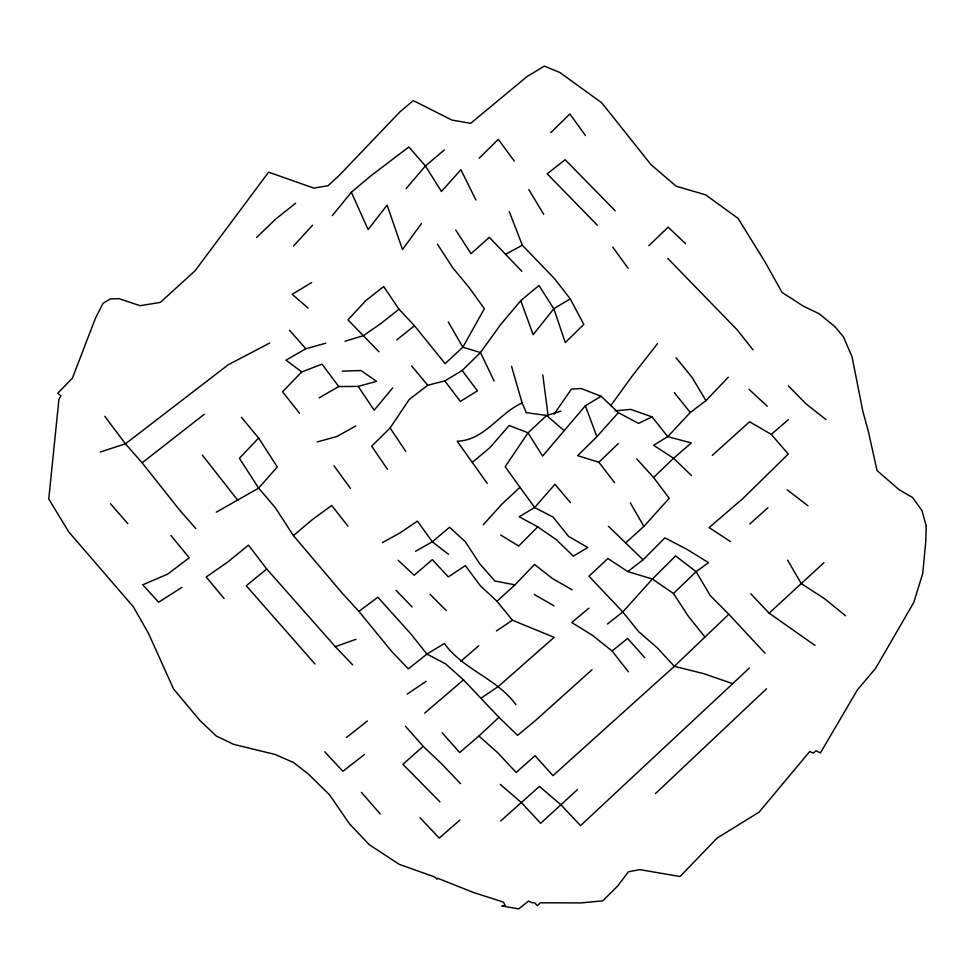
<?xml version="1.0" encoding="UTF-8"?>
<svg xmlns="http://www.w3.org/2000/svg" width="975" height="975" viewBox="0 0 975 975"><rect width="100%" height="100%" fill="white"/><g stroke="black" fill="none" stroke-linecap="round" stroke-linejoin="round"><path stroke-width="1.46" d="M387.428 469.292L371.682 446.197L390.085 427.988L409.244 399.482L427.72 385.271L444.819 380.908L462.138 370.512L480.456 352.56L500.882 324.248L520.772 300.653L538.919 285.529L553.849 308.697L565.268 342.566L583.806 324.407L570.217 298.874L554.751 278.935L522.332 245.237L509.267 211.599M554.08 414.143L571.387 389.135L581.088 388.489L601.136 396.289L618.369 412.657L638.515 423.406L652.068 416.873L667.753 436.642L691.336 442.93L673.567 458.287L653.567 477.47L669.191 498.322L643.89 526.378L625.645 542.929M610.728 405.649L632.495 375.643L657.491 343.675M421.492 223.47L402.48 249.576L387.112 205.103L368.111 229.552L351.366 192.246L370.646 176L408.866 146.969L425.429 165.957L441.431 191.49L460.883 169.711L475.922 200.021M332.353 215.597L351.366 192.246M392.73 387.879L374.168 410.195L358.166 386.405L338.739 386.551L319.13 397.885M601.136 396.289L585.378 405.746L542.587 456.068L528.036 432.803L509.194 425.49L489.864 447.683L472.29 462.406M406.087 188.626L425.429 165.957L444.405 149.894M614.579 482.674L598.869 462.247L577.639 455.654L596.883 436.654L618.369 412.657M483.173 524.867L502.088 503.929L519.967 487.268L505.172 466.732L528.036 432.803L546.609 415.472L560.881 411.158M293.536 245.993L312.585 225.201M728.252 377.227L705.924 400.664L690.263 412.486L667.753 436.642L653.603 445.295L673.567 458.287L691.507 475.544M241.41 417.276L258.643 438.055L239.411 458.274L258.631 488.122L275.291 507.67L293.402 535.58L342.566 593.556L358.91 611.362L391.731 651.507L408.342 668.874L426.928 654.079L444.356 643.488C463.101 669.764 496.945 678.356 515.897 704.718M398.153 560.259L414.204 575.25L432.315 559.626L448.329 576.92L465.355 565.634L480.456 585.902L496.982 601.246L514.983 584.854L534.532 564.44L552.362 578.48L572.167 589.79M338.739 386.551L322.018 364.15L301.75 371.914L282.555 391.743L299.569 413.303M627.778 571.582L643.073 559.808L664.865 537.871L686.888 549.315L708.545 562.673L696.101 571.655L673.481 593.495L652.397 579.04L627.778 571.582L607.913 558.517L588.985 576.188L622.781 611.959L638.613 631.605L657.26 647.839L674.334 666.339L703.609 673.603L732.713 683.658L749.336 668.021M519.967 487.268L534.666 507.512L553.276 517.237L568.559 536.408L587.779 547.511L573.337 556.152L556.152 539.541L537.773 526.853L518.676 546.024L500.687 535.043M479.164 158.182L498.298 139.364L514.3 161.058M550.765 132.661L569.851 113.965L585.5 135.549M655.444 793.626L766.557 688.764M765.022 653.201L728.825 614.25L674.334 666.339L552.959 775.649L535.056 755.698L516.141 772.48L497.945 752.956L478.883 736.027L459.688 752.529L442.138 732.761M256.571 237.498L275.925 218.863L295.62 203.239M598.869 462.247L618.357 443.479M648.862 245.7L668.155 227.138L685.583 243.726M478.883 736.027L498.956 717.332L517.567 735.321L535.214 720.744L592.02 669.715M732.713 683.658L580.539 825.642L560.857 804.753L539.431 786.423L500.723 820.962M823.985 562.648L769.117 613.165L750.774 593.799M577.395 789.628L540.686 823.314L521.211 802.401L500.248 784.375M749.775 524.026L767.922 507.731M712.286 455.398L749.58 421.773L771.286 434.399L788.3 454.045L742.499 498.895L709.105 527.56L730.555 541.625M460.492 783.608L441.87 764.071L423.199 746.362L402.919 764.278L439.981 801.901M498.956 717.332L463.503 679.892L424.686 713.091M459.859 820.097L439.262 838.086L420.018 817.757M460.651 661.416L478.774 645.73M771.286 434.399L788.47 419.567M293.402 535.58L312.512 519.492L331.671 505.452L347.977 526.171M588.912 608.168L571.752 622.489L592.386 635.286L612.093 650.995L628.388 671.824M352.645 664.816L335.339 646.681L266.711 568.986L246.273 585.768L314.962 663.963M612.093 650.995L627.644 638.418L644.707 657.674M396.752 339.873L414.472 325.76L445.1 363.602L462.869 347.197L484.368 308.661L468.865 287.198L452.948 268.027L437.434 244.225M414.472 325.76L398.994 309.221L381.274 323.237L363.395 335.656L345.016 341.25M346.564 737.417L367.429 720.927M607.474 623.988L622.781 611.959L652.397 579.04L675.565 555.908L696.101 571.655L710.263 595.579L728.825 614.25M104.812 416.313L125.446 443.832L142.131 462.808L204.238 414.278M364.467 754.455L342.908 771.31L324.785 751.822M358.91 611.362L377.861 597.236L410.707 633.75L426.928 654.079L445.502 663.804L463.503 679.892M407.258 694.09L426.099 681.354M481.37 697.929L498.274 686.534L554.141 637.358L512.448 620.222L496.982 601.246M496.482 630.935L512.448 620.222M181.862 587.401L158.645 602.197L142.752 584.805L167.749 574.068L189.235 557.81L170.966 535.494M311.634 282.567L292.171 294.292L308.076 308.051M570.217 298.874L553.849 308.697L533.154 334.669L520.772 300.653M511.558 366.283L522.112 402.992C498.847 413.254 484.575 440.456 457.19 441.224L487.244 483.381M216.316 512.168L258.631 488.122L277.302 466.964L258.643 438.055M325.735 343.212L305.858 348.733L285.992 360.128L301.75 371.914M415.484 551.289L432.327 541.795L449.585 527.231L465.392 541.82L479.615 563.635L494.849 580.978L514.983 584.854M355.765 426.002L336.96 436.471L317.192 441.955M269.758 343.017L228.333 364.687L125.446 443.832L100.254 451.986M382.456 542.587L400.091 532.862L417.434 521.125L432.327 541.795L448.463 554.312M505.55 254.28L522.332 245.237M335.339 646.681L355.972 639.307M358.166 386.405L376.569 381.335L360.982 370.549L342.31 371.122M614.981 410.853L630.752 409.39L652.068 416.873M526.268 412.632L546.609 415.472L563.94 430.499M537.773 526.853L519.175 516.774L534.666 507.512L554.933 484.295L570.485 502.625M534.324 594.482L553.971 605.841M769.117 613.165L815.003 645.401M787.3 489.925L807.958 505.769M826.057 419.628L806.142 403.967L788.361 385.868M845.544 615.749L824.326 598.516L801.267 583.623L787.617 560.15M749.056 389.366L767.288 406.27M608.388 526.22L643.073 559.808M429.975 594.263L446.233 610.569M667.79 258.399L736.954 329.623L753.09 349.903M615.213 210.783L565.134 159.705L547.194 173.818L597.334 225.201M396.045 590.326L412.157 606.974M378.946 351.78L347.965 319.873L365.808 300.605L383.711 286.577L398.994 309.221M521.844 271.294L489.316 237.352L471.023 253.719L455.691 229.917M636.675 458.835L653.567 477.47M289.502 330.22L305.858 348.733M405.442 726.253L423.199 746.362M195.853 528.584L179.144 509.486L142.131 462.808M110.528 503.783L127.81 523.66M361.457 792.382L380.165 813.893M411.596 365.869L427.72 385.271M224.104 598.553L206.188 576.993L227.809 561.99L248.491 545.159L266.711 568.986M676.041 357.727L692.055 377.374L705.924 400.664M674.322 392.62L690.263 412.486M704.828 636.846L688.362 616.273L673.481 593.495M237.815 500.309L202.349 455.154M444.819 380.908L460.346 401.42L477.457 390.841L462.138 370.512M612.714 247.065L628.156 268.32M333.962 465.733L350.439 488.414M390.085 427.988L405.71 451.291M528.828 189.564L543.709 214.366M630.301 502.844L643.89 526.378M448.329 322.018L462.869 347.197L480.456 352.56L494.118 380.993M522.112 402.992L526.317 412.559M585.378 405.746L596.883 436.654M542.783 374.948L548.108 415.618M926.25 526.037L925.726 541.942L922.74 573.458L913.721 602.574L875.672 668.228L857.366 689.959L820.365 752.98L816.148 750.75L813.235 753.114L809.737 751.481L759.111 812.126L717.052 838.134L680.038 876.537L639.88 869.627L628.424 871.784L617.687 885.995L602.757 900.815L581.222 902.911L540.394 902.801L537.286 905.726L534.702 902.789L532.277 902.777L528.511 901.095L518.676 908.895L501.832 905.994L505.452 906.263L503.551 902.143L472.887 892.271L437.872 878.317L436.922 879.182L435.264 877.268L432.644 876.233L399.202 864.325L369.208 844.63L349.379 823.692L329.501 794.783L309.002 774.638L293.719 762.572L275.06 754.455L233.598 744.327L216.243 735.979L199.741 720.293L173.55 688.959L148.432 633.25L133.356 606.791L68.798 531.972L48.75 498.981L58.927 399.348L60.925 395.826L57.72 393.266L72.406 378.154L95.392 318.337L103.082 303.298L110.126 299.008L118.926 298.63L140.059 305.687L160.278 302.421L195.11 270.733L268.613 172.161L313.852 188.126L328.051 185.713L339.3 175.329L399.933 111.857L413.29 100.596L451.888 120.059L470.669 123.338L527.146 76.477L544.355 66.105L559.796 72.455L601.721 102.777L650.922 164.556L676.089 186.164L705.656 194.842L738.112 218.437L765.095 262.092L782.06 292.415L803.339 306.174L819.195 313.767L835.258 326.991L843.485 336.948L852.016 356.679L862.887 411.474L868.42 431.681L877.037 470.547L899.06 489.669L912.527 497.457L921.948 510.583L926.25 526.037"/></g></svg>
